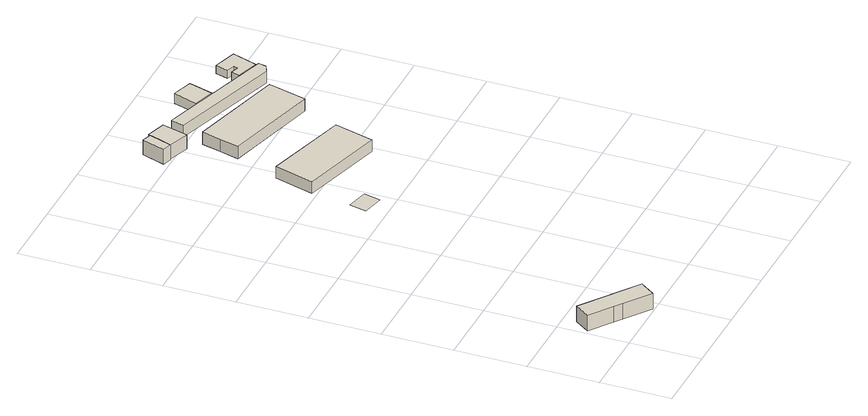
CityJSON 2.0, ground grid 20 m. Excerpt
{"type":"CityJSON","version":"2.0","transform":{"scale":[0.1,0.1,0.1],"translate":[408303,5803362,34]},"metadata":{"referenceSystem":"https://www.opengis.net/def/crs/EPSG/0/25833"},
"CityObjects":{
"building1":{"type":"Building","attributes":{"Gemeindeschluessel":"11000009","BezugspunktDach":"2200","function":"31001_3070","measuredHeight":4.66,"storeysAboveGround":1},"address":[{"country":"Germany","locality":"Berlin","thoroughfareNumber":"26G","thoroughfareName":"Wernsdorfer Straße"}],"geometry":[{"type":"Solid","lod":"1","boundaries":[[[[0,1,2,3,4,5]],[[6,7,8,9,10,11]],[[6,11,5,4]],[[7,6,4,3]],[[8,7,3,2]],[[9,8,2,1]],[[10,9,1,0]],[[11,10,0,5]]]]}]},
"building2":{"type":"Building","attributes":{"Gemeindeschluessel":"11000009","BezugspunktDach":"2200","function":"31001_1010","measuredHeight":0.045,"storeysAboveGround":1},"address":[{"country":"Germany","locality":"Berlin","thoroughfareNumber":"26D (1)","thoroughfareName":"Wernsdorfer Straße"}],"geometry":[{"type":"MultiSurface","lod":"1","boundaries":[[[12,13,14,15]]]}]},
"building3":{"type":"Building","attributes":{"Gemeindeschluessel":"11000009","BezugspunktDach":"2200","function":"31001_1010","measuredHeight":3.48,"storeysAboveGround":1},"address":[{"country":"Germany","locality":"Berlin","thoroughfareNumber":"26D","thoroughfareName":"Wernsdorfer Straße"}],"geometry":[{"type":"Solid","lod":"1","boundaries":[[[[16,17,18,19]],[[20,21,22,23]],[[20,23,19,18]],[[21,20,18,17]],[[22,21,17,16]],[[23,22,16,19]]]]}]},
"building4":{"type":"Building","attributes":{"Gemeindeschluessel":"11000009","BezugspunktDach":"2200","function":"51009_1610","measuredHeight":5.79,"storeysAboveGround":0},"address":[{"country":"Germany","locality":"Berlin"}],"geometry":[{"type":"Solid","lod":"1","boundaries":[[[[24,25,26,27]],[[28,29,30,31]],[[28,31,27,26]],[[29,28,26,25]],[[30,29,25,24]],[[31,30,24,27]]]]}]},
"building5":{"type":"Building","attributes":{"Gemeindeschluessel":"11000009","BezugspunktDach":"2200","function":"31001_2000","measuredHeight":5.56,"storeysAboveGround":1},"address":[{"country":"Germany","locality":"Berlin","thoroughfareNumber":"26C (2)","thoroughfareName":"Wernsdorfer Straße"}],"geometry":[{"type":"Solid","lod":"1","boundaries":[[[[32,33,34,35,36,24]],[[37,38,39,40,41,42]],[[37,42,24,36]],[[38,37,36,35]],[[39,38,35,34]],[[40,39,34,33]],[[41,40,33,32]],[[42,41,32,24]]]]}]},
"building6":{"type":"Building","attributes":{"Gemeindeschluessel":"11000009","BezugspunktDach":"2200","function":"31001_2000","measuredHeight":4.2,"storeysAboveGround":1},"address":[{"country":"Germany","locality":"Berlin","thoroughfareNumber":"26C","thoroughfareName":"Wernsdorfer Straße"}],"geometry":[{"type":"Solid","lod":"1","boundaries":[[[[43,44,45,46,47]],[[48,49,50,51,52]],[[48,52,47,46]],[[49,48,46,45]],[[50,49,45,44]],[[51,50,44,43]],[[52,51,43,47]]]]}]},
"building7":{"type":"Building","attributes":{"Gemeindeschluessel":"11000009","BezugspunktDach":"2200","function":"31001_2000","measuredHeight":3.4,"storeysAboveGround":1},"address":[{"country":"Germany","locality":"Berlin","thoroughfareNumber":"26C (1)","thoroughfareName":"Wernsdorfer Straße"}],"geometry":[{"type":"Solid","lod":"1","boundaries":[[[[53,54,55,56,57]],[[58,59,60,61,62]],[[58,62,57,56]],[[59,58,56,55]],[[60,59,55,54]],[[61,60,54,53]],[[62,61,53,57]]]]}]},
"building8":{"type":"Building","attributes":{"Gemeindeschluessel":"11000009","BezugspunktDach":"2200","function":"31001_2000","measuredHeight":3,"storeysAboveGround":1},"address":[{"country":"Germany","locality":"Berlin","thoroughfareNumber":"26B (2)","thoroughfareName":"Wernsdorfer Straße"}],"geometry":[{"type":"Solid","lod":"1","boundaries":[[[[63,64,65,66]],[[67,68,69,70]],[[67,70,66,65]],[[68,67,65,64]],[[69,68,64,63]],[[70,69,63,66]]]]}]},
"building9":{"type":"Building","attributes":{"Gemeindeschluessel":"11000009","BezugspunktDach":"2200","function":"31001_1010","measuredHeight":3.19,"storeysAboveGround":1},"address":[{"country":"Germany","locality":"Berlin","thoroughfareNumber":"26B","thoroughfareName":"Wernsdorfer Straße"}],"geometry":[{"type":"Solid","lod":"1","boundaries":[[[[71,72,73,74,75,76,77,78]],[[79,80,81,82,83,84,85,86]],[[79,86,78,77]],[[80,79,77,76]],[[81,80,76,75]],[[82,81,75,74]],[[83,82,74,73]],[[84,83,73,72]],[[85,84,72,71]],[[86,85,71,78]]]]}]}
},
"vertices":[
[68,70,60],[90,54,60],[163,2,60],[194,45,60],[34,159,60],[4,116,60],[34,159,13],[194,45,13],[163,2,13],[90,54,13],[68,70,13],[4,116,13],
[381,841,8],[392,889,8],[330,903,8],[320,855,8],
[578,944,47],[609,1056,47],[369,1123,47],[338,1011,47],[369,1123,12],[609,1056,12],[578,944,12],[338,1011,12],
[356,1407,51],[378,1472,51],[352,1481,51],[330,1416,51],[352,1481,6],[378,1472,6],[356,1407,6],[330,1416,6],
[416,1387,51],[426,1423,51],[436,1460,51],[380,1478,51],[368,1443,51],[368,1443,8],[380,1478,8],[436,1460,8],[426,1423,8],[416,1387,8],[356,1407,8],
[686,1173,51],[715,1282,51],[443,1355,51],[429,1300,51],[414,1246,51],[429,1300,14],[443,1355,14],[715,1282,14],[686,1173,14],[414,1246,14],
[770,1313,49],[793,1324,49],[799,1346,49],[467,1450,49],[456,1412,49],[467,1450,15],[799,1346,15],[793,1324,15],[770,1313,15],[456,1412,15],
[628,1405,46],[649,1474,46],[591,1493,46],[569,1424,46],[591,1493,16],[649,1474,16],[628,1405,16],[569,1424,16],
[801,1354,42],[825,1426,42],[758,1447,42],[748,1411,42],[771,1403,42],[767,1391,42],[744,1398,42],[736,1374,42],[744,1398,18],[767,1391,18],[771,1403,18],[748,1411,18],[758,1447,18],[825,1426,18],[801,1354,18],[736,1374,18]
]}
